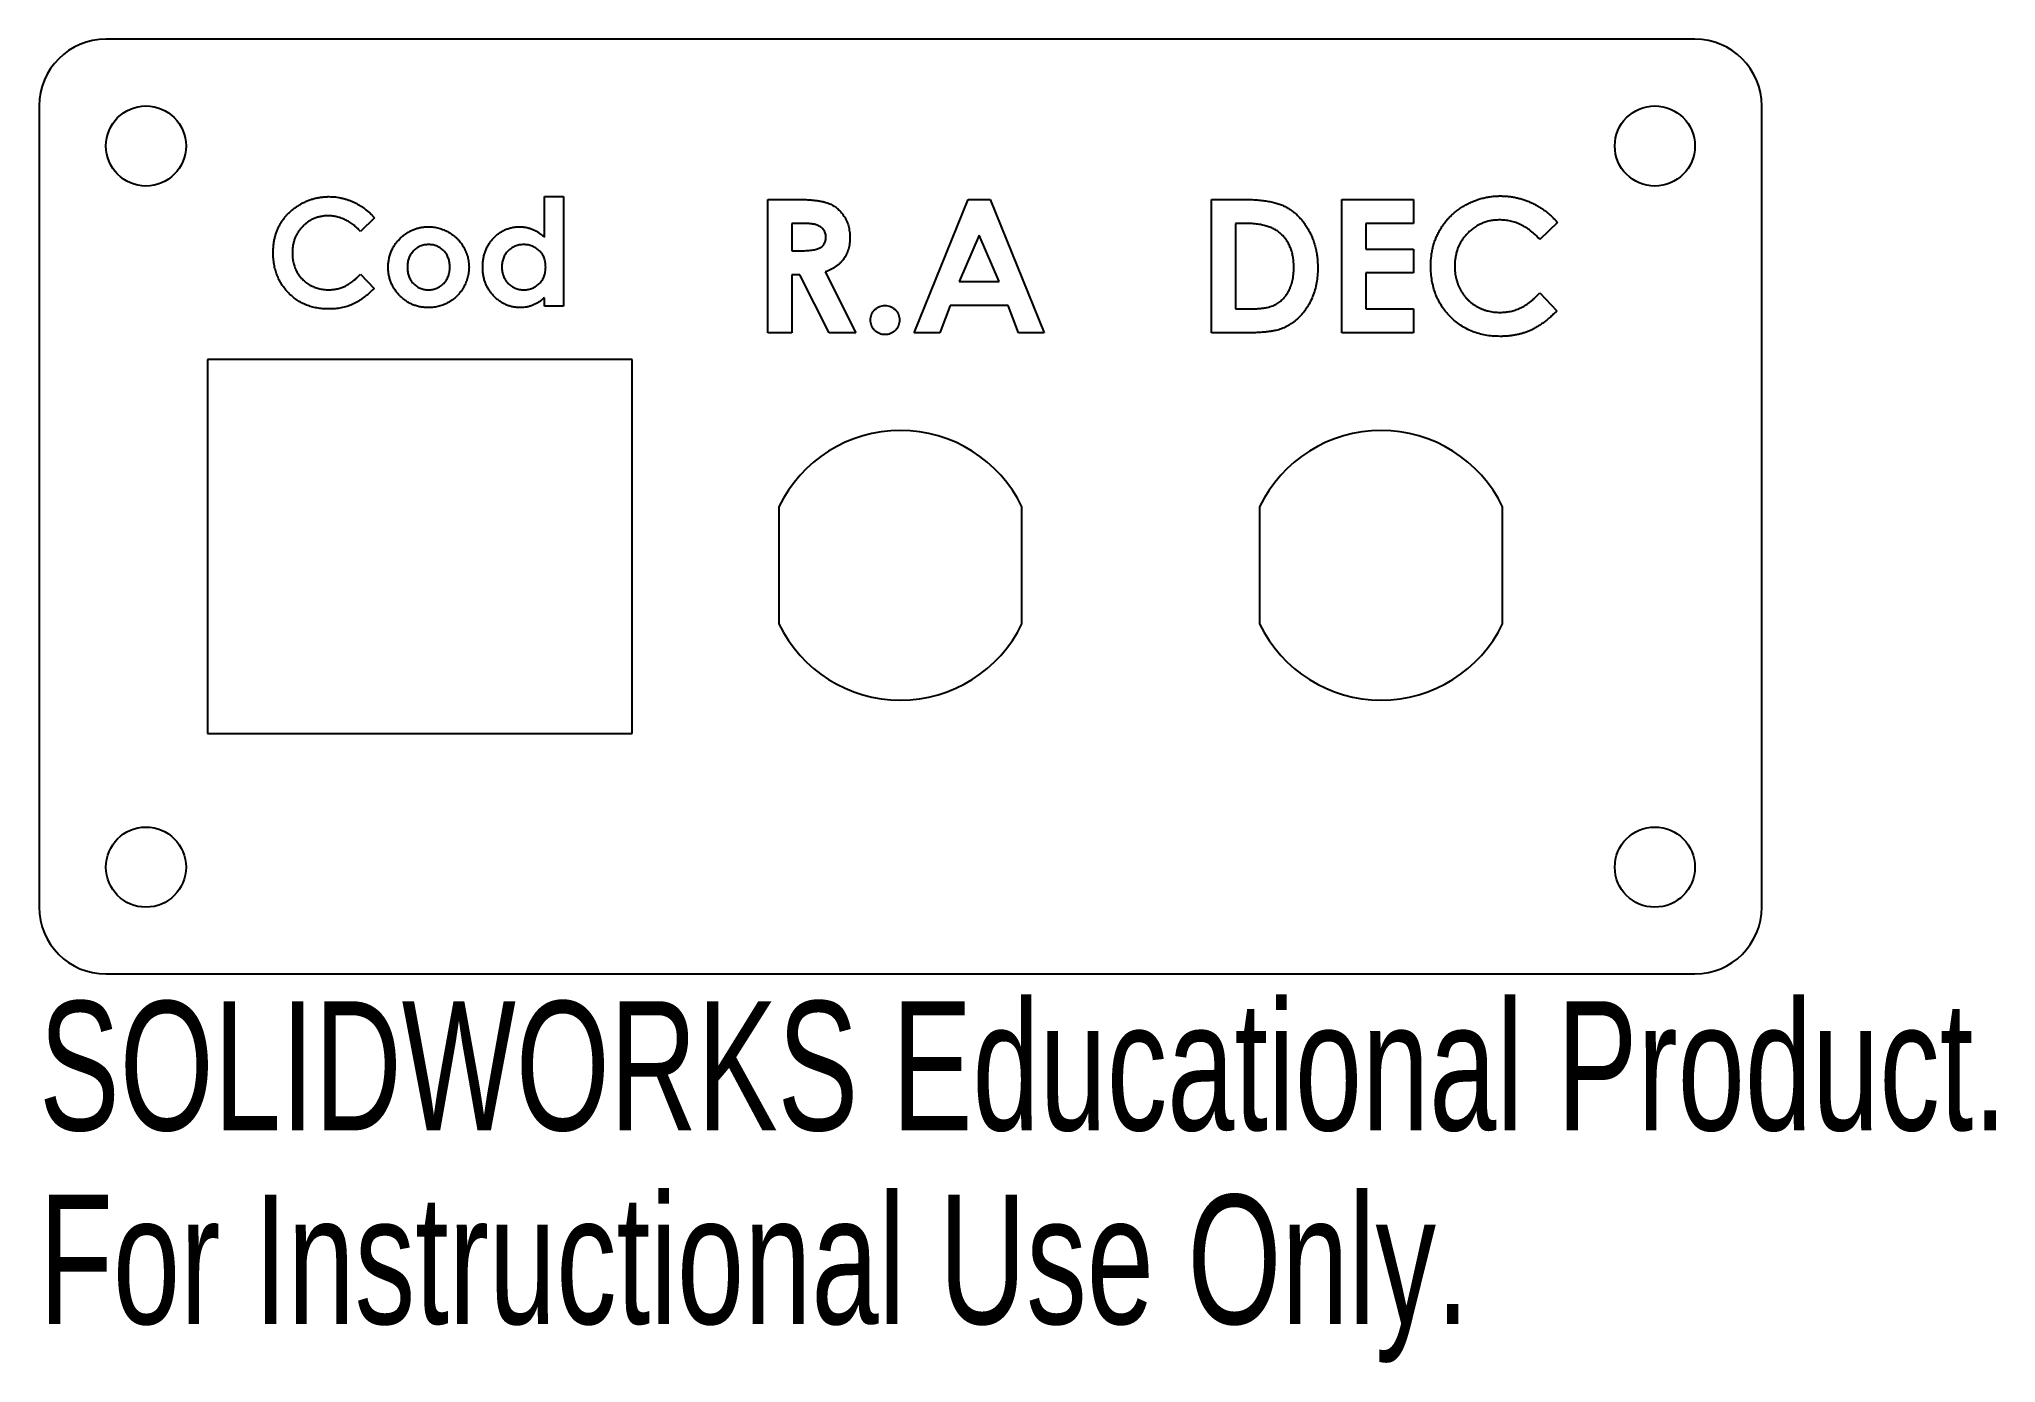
# Model space of a CAD drawing. Header units: millimetres. Extents: x -32.3 to 41, y -32.1 to 17.5.
import ezdxf

# ---------------------------------------------------------------- set-up
doc = ezdxf.new("R2010")
doc.units = ezdxf.units.MM
doc.styles.add('SLDTEXTSTYLE0', font='TXT', dxfattribs={"width": 0.7})

msp = doc.modelspace()

# ---------------------------------------------------------------- linework, layer by layer
at = {"color": 7, "linetype": 'Continuous', "lineweight": 25}
for p, q in [((29.75, 17.5), (-29.75, 17.5)), ((-32.25, 15), (-32.25, -15)), ((32.25, -15), (32.25, 15)), ((-13.333, 10.083), (-13.333, 11.603)), ((-13.333, 11.603), (-12.615, 11.603)), ((-12.615, 11.603), (-12.615, 7.5)), ((-4.968, 6.5), (-4.968, 11.5)), ((-4.968, 11.5), (-3.922, 11.5)), ((0.513, 6.5), (2.533, 11.5)), ((2.533, 11.5), (3.365, 11.5)), ((3.365, 11.5), (5.385, 6.5)), ((11.654, 6.5), (11.654, 11.5)), ((11.654, 11.5), (12.785, 11.5)), ((16.526, 6.5), (16.526, 11.5)), ((16.526, 11.5), (19.218, 11.5)), ((19.218, 11.5), (19.218, 10.603)), ((-19.692, 10.806), (-20.219, 10.303)), ((-4.071, 10.603), (-4.071, 9.577)), ((-3.765, 10.603), (-4.071, 10.603)), ((12.894, 10.603), (12.551, 10.603)), ((12.551, 10.603), (12.551, 7.397)), ((19.218, 10.603), (17.423, 10.603)), ((17.423, 10.603), (17.423, 9.641)), ((24.603, 10.633), (23.945, 10.004)), ((-4.071, 9.577), (-3.721, 9.577)), ((2.949, 10.159), (2.2, 8.423)), ((3.698, 8.423), (2.949, 10.159)), ((17.423, 9.641), (19.218, 9.641)), ((19.218, 9.641), (19.218, 8.744)), ((-20.219, 8.697), (-19.708, 8.161)), ((-3.766, 8.679), (-4.071, 8.679)), ((-4.071, 8.679), (-4.071, 6.5)), ((-2.664, 6.5), (-3.766, 8.679)), ((-2.821, 8.782), (-1.667, 6.5)), ((2.2, 8.423), (3.698, 8.423)), ((19.218, 8.744), (17.423, 8.744)), ((17.423, 8.744), (17.423, 7.397)), ((-13.333, 7.5), (-13.333, 7.819)), ((-12.615, 7.5), (-13.333, 7.5)), ((1.859, 7.526), (1.47, 6.5)), ((4.037, 7.526), (1.859, 7.526)), ((4.426, 6.5), (4.037, 7.526)), ((12.551, 7.397), (13.02, 7.397)), ((17.423, 7.397), (19.218, 7.397)), ((19.218, 7.397), (19.218, 6.5)), ((23.945, 7.996), (24.583, 7.326)), ((-4.071, 6.5), (-4.968, 6.5)), ((-1.667, 6.5), (-2.664, 6.5)), ((1.47, 6.5), (0.513, 6.5)), ((5.385, 6.5), (4.426, 6.5)), ((12.802, 6.5), (11.654, 6.5)), ((19.218, 6.5), (16.526, 6.5)), ((-25.95, 5.5), (-25.95, -8.5)), ((-10.05, 5.5), (-25.95, 5.5)), ((-10.05, -8.5), (-10.05, 5.5)), ((-4.55, -0.009), (-4.55, -4.391)), ((4.55, -4.391), (4.55, -0.009)), ((13.45, -0.009), (13.45, -4.391)), ((22.55, -4.391), (22.55, -0.009)), ((-25.95, -8.5), (-10.05, -8.5)), ((-29.75, -17.5), (29.75, -17.5))]:
    msp.add_line(p, q, dxfattribs=at)
for centre in [(-28.25, 13.5), (28.25, 13.5), (-28.25, -13.5), (28.25, -13.5)]:
    msp.add_circle(centre, 1.5, dxfattribs=at)
for centre, radius, start, end in [((-29.75, 15), 2.5, 90, 180), ((29.75, 15), 2.5, 0, 90), ((0, -2.2), 5.05, 25.71148, 154.28852), ((18, -2.2), 5.05, 25.71148, 154.28852), ((0, -2.2), 5.05, 205.71148, 334.28852), ((18, -2.2), 5.05, 205.71148, 334.28852), ((-29.75, -15), 2.5, 180, 270), ((29.75, -15), 2.5, 270, 0)]:
    msp.add_arc(centre, radius, start, end, dxfattribs=at)
for points, knots in [([(-23.487, 9.506), (-23.487, 9.556), (-23.485, 9.653), (-23.471, 9.797), (-23.452, 9.937), (-23.422, 10.071), (-23.385, 10.203), (-23.34, 10.33), (-23.286, 10.453), (-23.224, 10.571), (-23.155, 10.685), (-23.077, 10.793), (-22.993, 10.895), (-22.901, 10.992), (-22.803, 11.083), (-22.697, 11.167), (-22.584, 11.247), (-22.464, 11.32), (-22.34, 11.386), (-22.213, 11.445), (-22.083, 11.493), (-21.951, 11.534), (-21.816, 11.564), (-21.68, 11.587), (-21.54, 11.599), (-21.446, 11.602), (-21.399, 11.603)], [0, 0, 0, 0, 0.044663, 0.088512, 0.130926, 0.172904, 0.214, 0.254985, 0.295291, 0.335772, 0.376181, 0.416178, 0.45635, 0.496512, 0.537041, 0.578119, 0.619725, 0.662422, 0.705299, 0.74743, 0.789433, 0.831267, 0.872825, 0.91487, 0.957027, 1, 1, 1, 1]), ([(-21.399, 11.603), (-21.359, 11.602), (-21.278, 11.601), (-21.159, 11.591), (-21.04, 11.575), (-20.923, 11.551), (-20.806, 11.523), (-20.692, 11.486), (-20.577, 11.445), (-20.465, 11.396), (-20.355, 11.342), (-20.249, 11.281), (-20.146, 11.217), (-20.048, 11.145), (-19.953, 11.069), (-19.861, 10.987), (-19.774, 10.899), (-19.72, 10.837), (-19.692, 10.806)], [0, 0, 0, 0, 0.062276, 0.123904, 0.185067, 0.24684, 0.308435, 0.370241, 0.432587, 0.495925, 0.559351, 0.621943, 0.684393, 0.746986, 0.809441, 0.872508, 0.935769, 1, 1, 1, 1]), ([(-3.922, 11.5), (-3.853, 11.5), (-3.72, 11.499), (-3.529, 11.492), (-3.352, 11.481), (-3.192, 11.466), (-3.046, 11.445), (-2.916, 11.42), (-2.801, 11.392), (-2.701, 11.357), (-2.61, 11.317), (-2.526, 11.272), (-2.445, 11.221), (-2.37, 11.163), (-2.299, 11.1), (-2.231, 11.031), (-2.169, 10.955), (-2.112, 10.874), (-2.06, 10.789), (-2.015, 10.699), (-1.977, 10.605), (-1.944, 10.507), (-1.921, 10.406), (-1.904, 10.3), (-1.892, 10.192), (-1.891, 10.117), (-1.891, 10.08)], [0, 0, 0, 0, 0.072889, 0.140186, 0.202277, 0.258895, 0.310483, 0.357095, 0.398514, 0.435038, 0.469251, 0.502805, 0.53621, 0.569379, 0.602801, 0.636666, 0.670929, 0.705803, 0.741189, 0.776304, 0.812004, 0.847969, 0.884522, 0.921974, 0.960198, 1, 1, 1, 1]), ([(12.785, 11.5), (12.873, 11.499), (13.043, 11.498), (13.29, 11.485), (13.52, 11.464), (13.732, 11.436), (13.927, 11.398), (14.104, 11.351), (14.264, 11.297), (14.408, 11.233), (14.539, 11.158), (14.664, 11.075), (14.783, 10.98), (14.895, 10.876), (15.002, 10.76), (15.103, 10.634), (15.197, 10.497), (15.286, 10.351), (15.367, 10.197), (15.437, 10.035), (15.496, 9.866), (15.544, 9.691), (15.582, 9.51), (15.609, 9.322), (15.626, 9.128), (15.627, 8.997), (15.628, 8.93)], [0, 0, 0, 0, 0.060148, 0.116267, 0.168654, 0.217399, 0.262434, 0.303933, 0.34226, 0.377441, 0.411406, 0.445398, 0.479766, 0.514584, 0.550214, 0.587001, 0.624663, 0.663615, 0.703456, 0.74345, 0.784013, 0.825133, 0.867265, 0.910306, 0.954424, 1, 1, 1, 1]), ([(19.859, 9.008), (19.86, 9.069), (19.861, 9.191), (19.879, 9.371), (19.902, 9.546), (19.94, 9.714), (19.986, 9.879), (20.043, 10.038), (20.111, 10.191), (20.188, 10.339), (20.275, 10.481), (20.372, 10.616), (20.476, 10.744), (20.591, 10.865), (20.715, 10.978), (20.847, 11.084), (20.988, 11.184), (21.137, 11.275), (21.293, 11.358), (21.452, 11.431), (21.614, 11.492), (21.779, 11.542), (21.948, 11.58), (22.118, 11.608), (22.293, 11.624), (22.41, 11.627), (22.469, 11.628)], [0, 0, 0, 0, 0.044663, 0.088512, 0.130926, 0.172904, 0.214, 0.254985, 0.295291, 0.335772, 0.376181, 0.416178, 0.45635, 0.496512, 0.537041, 0.578119, 0.619725, 0.662422, 0.705299, 0.74743, 0.789433, 0.831267, 0.872825, 0.91487, 0.957027, 1, 1, 1, 1]), ([(22.469, 11.628), (22.52, 11.627), (22.62, 11.626), (22.769, 11.613), (22.918, 11.594), (23.064, 11.564), (23.21, 11.529), (23.353, 11.483), (23.496, 11.431), (23.637, 11.37), (23.774, 11.303), (23.907, 11.226), (24.036, 11.146), (24.158, 11.056), (24.277, 10.961), (24.391, 10.859), (24.5, 10.749), (24.568, 10.672), (24.603, 10.633)], [0, 0, 0, 0, 0.062276, 0.123904, 0.185067, 0.24684, 0.308435, 0.370241, 0.432587, 0.495925, 0.559351, 0.621943, 0.684393, 0.746986, 0.809441, 0.872508, 0.935769, 1, 1, 1, 1]), ([(-21.427, 10.885), (-21.473, 10.883), (-21.565, 10.881), (-21.699, 10.862), (-21.827, 10.831), (-21.95, 10.787), (-22.067, 10.731), (-22.178, 10.662), (-22.284, 10.581), (-22.383, 10.489), (-22.473, 10.387), (-22.553, 10.279), (-22.62, 10.165), (-22.674, 10.045), (-22.717, 9.919), (-22.748, 9.787), (-22.765, 9.649), (-22.768, 9.556), (-22.769, 9.508)], [0, 0, 0, 0, 0.064715, 0.127707, 0.188882, 0.249158, 0.309661, 0.370225, 0.432332, 0.495782, 0.559304, 0.621861, 0.683322, 0.744523, 0.806088, 0.868994, 0.933419, 1, 1, 1, 1]), ([(-20.219, 10.303), (-20.263, 10.349), (-20.351, 10.439), (-20.491, 10.559), (-20.637, 10.658), (-20.786, 10.742), (-20.941, 10.805), (-21.099, 10.852), (-21.262, 10.88), (-21.372, 10.883), (-21.427, 10.885)], [0, 0, 0, 0, 0.139406, 0.272304, 0.399525, 0.522811, 0.642663, 0.761023, 0.879801, 1, 1, 1, 1]), ([(-18.683, 10.083), (-18.647, 10.114), (-18.576, 10.176), (-18.459, 10.255), (-18.34, 10.323), (-18.217, 10.379), (-18.09, 10.421), (-17.958, 10.452), (-17.822, 10.471), (-17.731, 10.473), (-17.684, 10.474)], [0, 0, 0, 0, 0.131014, 0.258464, 0.38258, 0.504991, 0.627227, 0.749297, 0.87369, 1, 1, 1, 1]), ([(-17.684, 10.474), (-17.65, 10.474), (-17.583, 10.473), (-17.483, 10.463), (-17.385, 10.446), (-17.287, 10.425), (-17.192, 10.396), (-17.099, 10.36), (-17.006, 10.32), (-16.916, 10.272), (-16.829, 10.219), (-16.746, 10.161), (-16.669, 10.099), (-16.595, 10.032), (-16.528, 9.96), (-16.465, 9.884), (-16.408, 9.803), (-16.355, 9.719), (-16.308, 9.631), (-16.267, 9.54), (-16.231, 9.449), (-16.203, 9.355), (-16.18, 9.26), (-16.166, 9.162), (-16.156, 9.064), (-16.154, 8.997), (-16.154, 8.964)], [0, 0, 0, 0, 0.042599, 0.084364, 0.126142, 0.167706, 0.209066, 0.250973, 0.293148, 0.336041, 0.378761, 0.420893, 0.462622, 0.503914, 0.545188, 0.586138, 0.627722, 0.669585, 0.711432, 0.752691, 0.793971, 0.834592, 0.875577, 0.91664, 0.958072, 1, 1, 1, 1]), ([(-15.641, 8.956), (-15.64, 9.01), (-15.637, 9.117), (-15.619, 9.273), (-15.587, 9.421), (-15.543, 9.562), (-15.486, 9.696), (-15.417, 9.822), (-15.335, 9.94), (-15.24, 10.049), (-15.138, 10.149), (-15.029, 10.236), (-14.914, 10.31), (-14.794, 10.37), (-14.668, 10.416), (-14.537, 10.451), (-14.4, 10.471), (-14.307, 10.473), (-14.26, 10.474)], [0, 0, 0, 0, 0.071018, 0.139309, 0.205474, 0.269598, 0.332253, 0.39483, 0.457376, 0.520582, 0.583374, 0.644082, 0.70304, 0.761664, 0.819844, 0.878346, 0.938412, 1, 1, 1, 1]), ([(-14.26, 10.474), (-14.217, 10.473), (-14.131, 10.47), (-14.003, 10.453), (-13.881, 10.421), (-13.762, 10.379), (-13.647, 10.323), (-13.537, 10.255), (-13.431, 10.176), (-13.366, 10.114), (-13.333, 10.083)], [0, 0, 0, 0, 0.126487, 0.250129, 0.371755, 0.493597, 0.615962, 0.740516, 0.867782, 1, 1, 1, 1]), ([(-2.788, 10.092), (-2.789, 10.118), (-2.791, 10.17), (-2.811, 10.245), (-2.843, 10.315), (-2.886, 10.378), (-2.941, 10.434), (-3.003, 10.483), (-3.075, 10.522), (-3.142, 10.547), (-3.203, 10.562), (-3.257, 10.574), (-3.321, 10.582), (-3.393, 10.59), (-3.473, 10.596), (-3.563, 10.6), (-3.661, 10.602), (-3.729, 10.602), (-3.765, 10.603)], [0, 0, 0, 0, 0.063769, 0.125262, 0.185414, 0.246807, 0.309422, 0.372533, 0.437733, 0.50575, 0.544013, 0.58837, 0.640389, 0.697897, 0.763272, 0.834979, 0.913874, 1, 1, 1, 1]), ([(14.259, 10.202), (14.222, 10.234), (14.146, 10.301), (14.013, 10.381), (13.866, 10.451), (13.702, 10.506), (13.522, 10.55), (13.327, 10.58), (13.116, 10.6), (12.969, 10.602), (12.894, 10.603)], [0, 0, 0, 0, 0.101663, 0.207636, 0.318745, 0.43668, 0.563507, 0.698681, 0.844447, 1, 1, 1, 1]), ([(22.434, 10.731), (22.376, 10.729), (22.262, 10.726), (22.095, 10.703), (21.934, 10.663), (21.781, 10.609), (21.634, 10.539), (21.495, 10.453), (21.363, 10.352), (21.239, 10.236), (21.127, 10.109), (21.027, 9.974), (20.943, 9.831), (20.875, 9.681), (20.822, 9.523), (20.783, 9.359), (20.761, 9.187), (20.758, 9.07), (20.756, 9.01)], [0, 0, 0, 0, 0.064715, 0.127707, 0.188882, 0.249158, 0.309661, 0.370225, 0.432332, 0.495782, 0.559304, 0.621861, 0.683322, 0.744523, 0.806088, 0.868994, 0.933419, 1, 1, 1, 1]), ([(23.945, 10.004), (23.889, 10.061), (23.78, 10.174), (23.604, 10.323), (23.421, 10.448), (23.235, 10.552), (23.042, 10.632), (22.844, 10.69), (22.641, 10.725), (22.503, 10.729), (22.434, 10.731)], [0, 0, 0, 0, 0.139406, 0.272304, 0.399525, 0.522811, 0.642663, 0.761023, 0.879801, 1, 1, 1, 1]), ([(-19.179, 8.959), (-19.178, 9.014), (-19.175, 9.123), (-19.151, 9.281), (-19.113, 9.433), (-19.058, 9.578), (-18.988, 9.716), (-18.902, 9.846), (-18.801, 9.97), (-18.723, 10.045), (-18.683, 10.083)], [0, 0, 0, 0, 0.1304891, 0.2564737, 0.3792365, 0.5009777, 0.6223665, 0.7448551, 0.8702585, 1, 1, 1, 1]), ([(-17.668, 9.808), (-17.696, 9.807), (-17.751, 9.805), (-17.831, 9.795), (-17.908, 9.775), (-17.981, 9.75), (-18.05, 9.716), (-18.117, 9.676), (-18.178, 9.626), (-18.237, 9.571), (-18.29, 9.511), (-18.335, 9.445), (-18.375, 9.376), (-18.406, 9.301), (-18.431, 9.223), (-18.448, 9.141), (-18.46, 9.055), (-18.461, 8.996), (-18.462, 8.966)], [0, 0, 0, 0, 0.064416, 0.126803, 0.187423, 0.246518, 0.306285, 0.365703, 0.426477, 0.488622, 0.550895, 0.612679, 0.673914, 0.735734, 0.798735, 0.86329, 0.930665, 1, 1, 1, 1]), ([(-16.872, 8.966), (-16.872, 8.996), (-16.873, 9.056), (-16.884, 9.143), (-16.901, 9.226), (-16.927, 9.304), (-16.958, 9.379), (-16.996, 9.449), (-17.042, 9.514), (-17.095, 9.574), (-17.153, 9.629), (-17.214, 9.677), (-17.281, 9.718), (-17.351, 9.751), (-17.425, 9.776), (-17.502, 9.795), (-17.584, 9.805), (-17.64, 9.807), (-17.668, 9.808)], [0, 0, 0, 0, 0.0702434, 0.1378403, 0.2026975, 0.2654055, 0.3269384, 0.3881253, 0.4491166, 0.5111008, 0.5720859, 0.6321973, 0.691339, 0.7505639, 0.8105458, 0.8713348, 0.9346536, 1, 1, 1, 1]), ([(-14.11, 9.808), (-14.138, 9.807), (-14.194, 9.805), (-14.277, 9.795), (-14.356, 9.777), (-14.43, 9.75), (-14.502, 9.717), (-14.569, 9.676), (-14.633, 9.627), (-14.692, 9.572), (-14.747, 9.512), (-14.794, 9.446), (-14.834, 9.376), (-14.867, 9.303), (-14.891, 9.225), (-14.91, 9.143), (-14.92, 9.056), (-14.922, 8.997), (-14.923, 8.967)], [0, 0, 0, 0, 0.065523, 0.128421, 0.189996, 0.250359, 0.309744, 0.369856, 0.430537, 0.492876, 0.555257, 0.616197, 0.677577, 0.738631, 0.800922, 0.864882, 0.931422, 1, 1, 1, 1]), ([(-13.282, 8.97), (-13.283, 9), (-13.285, 9.06), (-13.295, 9.147), (-13.314, 9.23), (-13.339, 9.308), (-13.372, 9.382), (-13.413, 9.451), (-13.46, 9.517), (-13.516, 9.576), (-13.576, 9.631), (-13.641, 9.678), (-13.709, 9.718), (-13.782, 9.752), (-13.859, 9.776), (-13.939, 9.795), (-14.023, 9.805), (-14.08, 9.807), (-14.11, 9.808)], [0, 0, 0, 0, 0.069163, 0.135096, 0.199063, 0.261548, 0.322044, 0.382646, 0.443385, 0.505155, 0.566516, 0.627254, 0.687026, 0.74697, 0.807539, 0.869733, 0.933259, 1, 1, 1, 1]), ([(-3.721, 9.577), (-3.678, 9.577), (-3.596, 9.578), (-3.479, 9.583), (-3.372, 9.593), (-3.275, 9.606), (-3.189, 9.621), (-3.113, 9.642), (-3.046, 9.666), (-2.99, 9.694), (-2.941, 9.727), (-2.9, 9.764), (-2.865, 9.807), (-2.837, 9.854), (-2.815, 9.907), (-2.799, 9.964), (-2.79, 10.026), (-2.789, 10.069), (-2.788, 10.092)], [0, 0, 0, 0, 0.10554, 0.202086, 0.290685, 0.370553, 0.44267, 0.507675, 0.565573, 0.616455, 0.663331, 0.708862, 0.753412, 0.798515, 0.845064, 0.893873, 0.944708, 1, 1, 1, 1]), ([(-1.891, 10.08), (-1.892, 10.04), (-1.894, 9.963), (-1.903, 9.85), (-1.921, 9.741), (-1.948, 9.638), (-1.979, 9.538), (-2.02, 9.444), (-2.067, 9.355), (-2.122, 9.272), (-2.182, 9.192), (-2.252, 9.119), (-2.328, 9.049), (-2.413, 8.987), (-2.504, 8.927), (-2.603, 8.873), (-2.708, 8.824), (-2.783, 8.796), (-2.821, 8.782)], [0, 0, 0, 0, 0.0687413, 0.1347891, 0.198536, 0.2603857, 0.3209616, 0.3799038, 0.4385029, 0.4961543, 0.5542655, 0.6127488, 0.6725134, 0.7336464, 0.7967896, 0.8619357, 0.9293977, 1, 1, 1, 1]), ([(14.731, 8.946), (14.73, 9.011), (14.727, 9.139), (14.705, 9.325), (14.668, 9.5), (14.616, 9.664), (14.55, 9.817), (14.468, 9.957), (14.372, 10.087), (14.297, 10.164), (14.259, 10.202)], [0, 0, 0, 0, 0.142277, 0.277429, 0.406477, 0.530595, 0.650143, 0.766851, 0.883502, 1, 1, 1, 1]), ([(-21.41, 7.397), (-21.485, 7.399), (-21.631, 7.403), (-21.845, 7.431), (-22.048, 7.477), (-22.241, 7.542), (-22.424, 7.626), (-22.596, 7.728), (-22.758, 7.849), (-22.908, 7.987), (-23.044, 8.14), (-23.163, 8.304), (-23.263, 8.48), (-23.345, 8.665), (-23.409, 8.861), (-23.455, 9.067), (-23.483, 9.283), (-23.486, 9.431), (-23.487, 9.506)], [0, 0, 0, 0, 0.067376, 0.131837, 0.194461, 0.255346, 0.315588, 0.375627, 0.436138, 0.497779, 0.55947, 0.620278, 0.680788, 0.741492, 0.803215, 0.866493, 0.93191, 1, 1, 1, 1]), ([(-22.769, 9.508), (-22.769, 9.475), (-22.768, 9.409), (-22.76, 9.311), (-22.746, 9.217), (-22.727, 9.125), (-22.703, 9.037), (-22.674, 8.951), (-22.639, 8.868), (-22.599, 8.787), (-22.553, 8.711), (-22.503, 8.639), (-22.449, 8.571), (-22.391, 8.506), (-22.327, 8.447), (-22.26, 8.391), (-22.188, 8.34), (-22.112, 8.293), (-22.032, 8.252), (-21.951, 8.214), (-21.866, 8.184), (-21.78, 8.16), (-21.691, 8.139), (-21.6, 8.126), (-21.508, 8.116), (-21.445, 8.116), (-21.413, 8.115)], [0, 0, 0, 0, 0.045986, 0.090639, 0.134485, 0.177331, 0.219265, 0.260785, 0.302317, 0.343436, 0.384181, 0.424376, 0.464181, 0.504012, 0.543822, 0.583802, 0.624419, 0.665548, 0.706675, 0.747827, 0.788895, 0.830219, 0.871707, 0.913734, 0.956588, 1, 1, 1, 1]), ([(-17.681, 7.449), (-17.732, 7.45), (-17.832, 7.453), (-17.98, 7.473), (-18.121, 7.508), (-18.257, 7.556), (-18.388, 7.618), (-18.512, 7.695), (-18.631, 7.785), (-18.743, 7.887), (-18.845, 7.999), (-18.934, 8.119), (-19.01, 8.244), (-19.072, 8.376), (-19.12, 8.513), (-19.155, 8.657), (-19.175, 8.806), (-19.178, 8.908), (-19.179, 8.959)], [0, 0, 0, 0, 0.064375, 0.126884, 0.188201, 0.248894, 0.309599, 0.371125, 0.433466, 0.498143, 0.562593, 0.625474, 0.687114, 0.748125, 0.809457, 0.871431, 0.934611, 1, 1, 1, 1]), ([(-18.462, 8.966), (-18.461, 8.935), (-18.46, 8.874), (-18.449, 8.785), (-18.432, 8.701), (-18.407, 8.622), (-18.376, 8.547), (-18.337, 8.476), (-18.291, 8.41), (-18.239, 8.349), (-18.182, 8.294), (-18.119, 8.247), (-18.054, 8.206), (-17.984, 8.172), (-17.911, 8.147), (-17.834, 8.128), (-17.754, 8.118), (-17.699, 8.116), (-17.671, 8.115)], [0, 0, 0, 0, 0.071358, 0.139456, 0.204809, 0.268587, 0.330587, 0.392213, 0.45361, 0.515092, 0.576402, 0.636039, 0.695407, 0.753981, 0.813285, 0.873377, 0.935374, 1, 1, 1, 1]), ([(-16.154, 8.964), (-16.154, 8.93), (-16.156, 8.863), (-16.166, 8.764), (-16.182, 8.666), (-16.203, 8.569), (-16.232, 8.475), (-16.267, 8.382), (-16.309, 8.291), (-16.355, 8.201), (-16.409, 8.116), (-16.466, 8.034), (-16.529, 7.958), (-16.595, 7.885), (-16.667, 7.819), (-16.743, 7.757), (-16.824, 7.699), (-16.909, 7.647), (-16.998, 7.601), (-17.088, 7.56), (-17.182, 7.525), (-17.277, 7.497), (-17.375, 7.476), (-17.475, 7.461), (-17.578, 7.45), (-17.646, 7.449), (-17.681, 7.449)], [0, 0, 0, 0, 0.042168, 0.083839, 0.125192, 0.166335, 0.207602, 0.24867, 0.290582, 0.332926, 0.374978, 0.416741, 0.457857, 0.498809, 0.539516, 0.58042, 0.62191, 0.663502, 0.705394, 0.746864, 0.788245, 0.829736, 0.871532, 0.913825, 0.956495, 1, 1, 1, 1]), ([(-17.671, 8.115), (-17.643, 8.116), (-17.588, 8.118), (-17.507, 8.129), (-17.43, 8.148), (-17.356, 8.173), (-17.286, 8.207), (-17.22, 8.248), (-17.157, 8.297), (-17.099, 8.353), (-17.046, 8.414), (-16.999, 8.48), (-16.959, 8.551), (-16.927, 8.626), (-16.902, 8.705), (-16.885, 8.788), (-16.873, 8.875), (-16.872, 8.935), (-16.872, 8.966)], [0, 0, 0, 0, 0.064469, 0.126397, 0.186939, 0.246099, 0.305348, 0.364572, 0.424924, 0.486952, 0.54955, 0.611149, 0.672922, 0.73501, 0.798049, 0.862643, 0.930041, 1, 1, 1, 1]), ([(-14.239, 7.449), (-14.286, 7.45), (-14.378, 7.452), (-14.514, 7.474), (-14.645, 7.507), (-14.771, 7.555), (-14.893, 7.616), (-15.01, 7.69), (-15.121, 7.779), (-15.227, 7.879), (-15.324, 7.99), (-15.409, 8.108), (-15.48, 8.234), (-15.539, 8.366), (-15.585, 8.504), (-15.618, 8.649), (-15.637, 8.8), (-15.64, 8.904), (-15.641, 8.956)], [0, 0, 0, 0, 0.06128, 0.121092, 0.179634, 0.238304, 0.297437, 0.357507, 0.419513, 0.4836, 0.548295, 0.611487, 0.674313, 0.737107, 0.80016, 0.864737, 0.931381, 1, 1, 1, 1]), ([(-14.923, 8.967), (-14.922, 8.937), (-14.92, 8.877), (-14.91, 8.79), (-14.892, 8.707), (-14.865, 8.628), (-14.832, 8.553), (-14.792, 8.482), (-14.743, 8.416), (-14.689, 8.354), (-14.628, 8.298), (-14.564, 8.249), (-14.496, 8.208), (-14.424, 8.174), (-14.35, 8.147), (-14.272, 8.129), (-14.19, 8.118), (-14.135, 8.116), (-14.107, 8.115)], [0, 0, 0, 0, 0.068696, 0.135365, 0.199461, 0.262264, 0.323991, 0.385461, 0.447171, 0.510418, 0.573171, 0.634271, 0.693954, 0.753723, 0.813084, 0.873629, 0.936158, 1, 1, 1, 1]), ([(-14.107, 8.115), (-14.077, 8.116), (-14.02, 8.118), (-13.936, 8.128), (-13.857, 8.147), (-13.781, 8.174), (-13.709, 8.206), (-13.64, 8.247), (-13.576, 8.295), (-13.516, 8.35), (-13.461, 8.411), (-13.413, 8.478), (-13.372, 8.548), (-13.339, 8.624), (-13.313, 8.704), (-13.295, 8.789), (-13.285, 8.878), (-13.283, 8.939), (-13.282, 8.97)], [0, 0, 0, 0, 0.065626, 0.128662, 0.18979, 0.249707, 0.309189, 0.3685, 0.428644, 0.489937, 0.552121, 0.612878, 0.67405, 0.735729, 0.798305, 0.862953, 0.930169, 1, 1, 1, 1]), ([(15.628, 8.93), (15.626, 8.836), (15.622, 8.65), (15.585, 8.378), (15.525, 8.117), (15.441, 7.869), (15.336, 7.637), (15.212, 7.424), (15.069, 7.232), (14.909, 7.062), (14.735, 6.916), (14.556, 6.791), (14.367, 6.692), (14.201, 6.629), (14.057, 6.59), (13.931, 6.567), (13.787, 6.546), (13.625, 6.53), (13.445, 6.515), (13.246, 6.507), (13.03, 6.501), (12.88, 6.5), (12.802, 6.5)], [0, 0, 0, 0, 0.065773, 0.129478, 0.19143, 0.252446, 0.311787, 0.368818, 0.424092, 0.478492, 0.531394, 0.582004, 0.631201, 0.679503, 0.705561, 0.735222, 0.769132, 0.806858, 0.84893, 0.895117, 0.94547, 1, 1, 1, 1]), ([(13.02, 7.397), (13.076, 7.398), (13.183, 7.398), (13.338, 7.407), (13.481, 7.416), (13.612, 7.434), (13.732, 7.454), (13.84, 7.482), (13.937, 7.511), (14.022, 7.548), (14.1, 7.589), (14.172, 7.638), (14.241, 7.692), (14.307, 7.754), (14.37, 7.821), (14.428, 7.895), (14.483, 7.975), (14.534, 8.062), (14.58, 8.154), (14.621, 8.252), (14.655, 8.355), (14.683, 8.463), (14.704, 8.577), (14.72, 8.695), (14.729, 8.819), (14.73, 8.903), (14.731, 8.946)], [0, 0, 0, 0, 0.062615, 0.120429, 0.174199, 0.223725, 0.269028, 0.310765, 0.348115, 0.382378, 0.414753, 0.447195, 0.480045, 0.513739, 0.547963, 0.582918, 0.619315, 0.657124, 0.695687, 0.735514, 0.775823, 0.817652, 0.860743, 0.905387, 0.951998, 1, 1, 1, 1]), ([(22.455, 6.372), (22.362, 6.374), (22.179, 6.379), (21.912, 6.413), (21.658, 6.471), (21.417, 6.553), (21.188, 6.657), (20.973, 6.785), (20.77, 6.936), (20.583, 7.109), (20.414, 7.3), (20.264, 7.505), (20.14, 7.724), (20.037, 7.956), (19.956, 8.201), (19.9, 8.458), (19.865, 8.729), (19.861, 8.914), (19.859, 9.008)], [0, 0, 0, 0, 0.067376, 0.131837, 0.194461, 0.255346, 0.315588, 0.375627, 0.436138, 0.497779, 0.55947, 0.620278, 0.680788, 0.741492, 0.803215, 0.866493, 0.93191, 1, 1, 1, 1]), ([(20.756, 9.01), (20.757, 8.968), (20.758, 8.886), (20.768, 8.764), (20.785, 8.646), (20.809, 8.532), (20.84, 8.421), (20.875, 8.313), (20.92, 8.21), (20.969, 8.109), (21.027, 8.014), (21.089, 7.924), (21.156, 7.838), (21.229, 7.758), (21.309, 7.684), (21.393, 7.614), (21.483, 7.551), (21.578, 7.491), (21.678, 7.44), (21.779, 7.393), (21.885, 7.355), (21.993, 7.324), (22.104, 7.298), (22.217, 7.282), (22.333, 7.27), (22.412, 7.27), (22.451, 7.269)], [0, 0, 0, 0, 0.045986, 0.090639, 0.134485, 0.177331, 0.219265, 0.260785, 0.302317, 0.343436, 0.384181, 0.424376, 0.464181, 0.504012, 0.543822, 0.583802, 0.624419, 0.665548, 0.706675, 0.747827, 0.788895, 0.830219, 0.871707, 0.913734, 0.956588, 1, 1, 1, 1]), ([(-21.413, 8.115), (-21.36, 8.117), (-21.255, 8.12), (-21.101, 8.144), (-20.954, 8.183), (-20.836, 8.229), (-20.744, 8.275), (-20.674, 8.317), (-20.602, 8.364), (-20.528, 8.418), (-20.452, 8.478), (-20.376, 8.546), (-20.297, 8.619), (-20.245, 8.67), (-20.219, 8.697)], [0, 0, 0, 0, 0.117048, 0.22997, 0.340704, 0.449355, 0.505557, 0.565303, 0.628205, 0.694729, 0.765019, 0.83958, 0.91775, 1, 1, 1, 1]), ([(-19.708, 8.161), (-19.744, 8.126), (-19.814, 8.059), (-19.92, 7.963), (-20.025, 7.877), (-20.128, 7.797), (-20.23, 7.726), (-20.331, 7.664), (-20.43, 7.61), (-20.528, 7.563), (-20.627, 7.524), (-20.729, 7.49), (-20.834, 7.461), (-20.943, 7.438), (-21.055, 7.42), (-21.17, 7.407), (-21.289, 7.399), (-21.37, 7.398), (-21.41, 7.397)], [0, 0, 0, 0, 0.0777829, 0.1518157, 0.2225398, 0.2902775, 0.3546406, 0.4157978, 0.474709, 0.5304261, 0.5855797, 0.6409062, 0.6979011, 0.7554203, 0.8145213, 0.8744618, 0.9366697, 1, 1, 1, 1]), ([(-13.333, 7.819), (-13.369, 7.788), (-13.438, 7.728), (-13.547, 7.649), (-13.656, 7.585), (-13.766, 7.534), (-13.878, 7.496), (-13.994, 7.468), (-14.115, 7.452), (-14.197, 7.45), (-14.239, 7.449)], [0, 0, 0, 0, 0.14115, 0.273944, 0.399987, 0.519719, 0.636176, 0.754371, 0.875257, 1, 1, 1, 1]), ([(-1.122, 6.983), (-1.12, 7.019), (-1.117, 7.091), (-1.085, 7.193), (-1.035, 7.288), (-0.965, 7.37), (-0.881, 7.438), (-0.788, 7.49), (-0.685, 7.52), (-0.613, 7.524), (-0.577, 7.526)], [0, 0, 0, 0, 0.128226, 0.250531, 0.372639, 0.499833, 0.627179, 0.749842, 0.87294, 1, 1, 1, 1]), ([(-0.577, 7.526), (-0.541, 7.524), (-0.469, 7.52), (-0.366, 7.491), (-0.273, 7.438), (-0.19, 7.37), (-0.12, 7.287), (-0.069, 7.194), (-0.037, 7.091), (-0.034, 7.019), (-0.032, 6.983)], [0, 0, 0, 0, 0.12712, 0.250277, 0.371969, 0.499375, 0.62663, 0.749351, 0.871713, 1, 1, 1, 1]), ([(22.451, 7.269), (22.518, 7.271), (22.649, 7.275), (22.842, 7.305), (23.026, 7.354), (23.173, 7.411), (23.288, 7.468), (23.375, 7.521), (23.466, 7.58), (23.558, 7.648), (23.653, 7.723), (23.748, 7.807), (23.847, 7.898), (23.911, 7.963), (23.945, 7.996)], [0, 0, 0, 0, 0.117048, 0.22997, 0.340704, 0.449355, 0.505557, 0.565303, 0.628205, 0.694729, 0.765019, 0.83958, 0.91775, 1, 1, 1, 1]), ([(-0.577, 6.436), (-0.613, 6.438), (-0.685, 6.441), (-0.788, 6.473), (-0.882, 6.524), (-0.965, 6.594), (-1.035, 6.677), (-1.084, 6.772), (-1.117, 6.875), (-1.12, 6.946), (-1.122, 6.983)], [0, 0, 0, 0, 0.126678, 0.249735, 0.372031, 0.499739, 0.627447, 0.750221, 0.872159, 1, 1, 1, 1]), ([(-0.032, 6.983), (-0.034, 6.946), (-0.037, 6.875), (-0.069, 6.772), (-0.12, 6.677), (-0.19, 6.594), (-0.273, 6.524), (-0.367, 6.472), (-0.469, 6.441), (-0.541, 6.438), (-0.577, 6.436)], [0, 0, 0, 0, 0.1279024, 0.2498983, 0.3732798, 0.5010486, 0.6288175, 0.7501456, 0.8732612, 1, 1, 1, 1]), ([(24.583, 7.326), (24.538, 7.283), (24.45, 7.199), (24.318, 7.079), (24.186, 6.971), (24.058, 6.871), (23.93, 6.783), (23.804, 6.705), (23.681, 6.637), (23.558, 6.579), (23.434, 6.53), (23.307, 6.487), (23.175, 6.452), (23.039, 6.423), (22.899, 6.399), (22.755, 6.384), (22.607, 6.373), (22.506, 6.372), (22.455, 6.372)], [0, 0, 0, 0, 0.077783, 0.151816, 0.22254, 0.290278, 0.354641, 0.415798, 0.474709, 0.530426, 0.58558, 0.640906, 0.697901, 0.75542, 0.814521, 0.874462, 0.93667, 1, 1, 1, 1])]:
    msp.add_open_spline(points, degree=3, knots=knots, dxfattribs=at)

# ---------------------------------------------------------------- texts
at = {"color": 7, "linetype": 'Continuous', "char_height": 4.83362, "attachment_point": 1, "style": 'SLDTEXTSTYLE0'}
for s, insert in [('SOLIDWORKS Educational Product.', (-32.25, -18.52)), ('For Instructional Use Only.', (-32.25, -25.77))]:
    msp.add_mtext(s, dxfattribs=dict(at, insert=insert))

doc.saveas('drawing.dxf')
